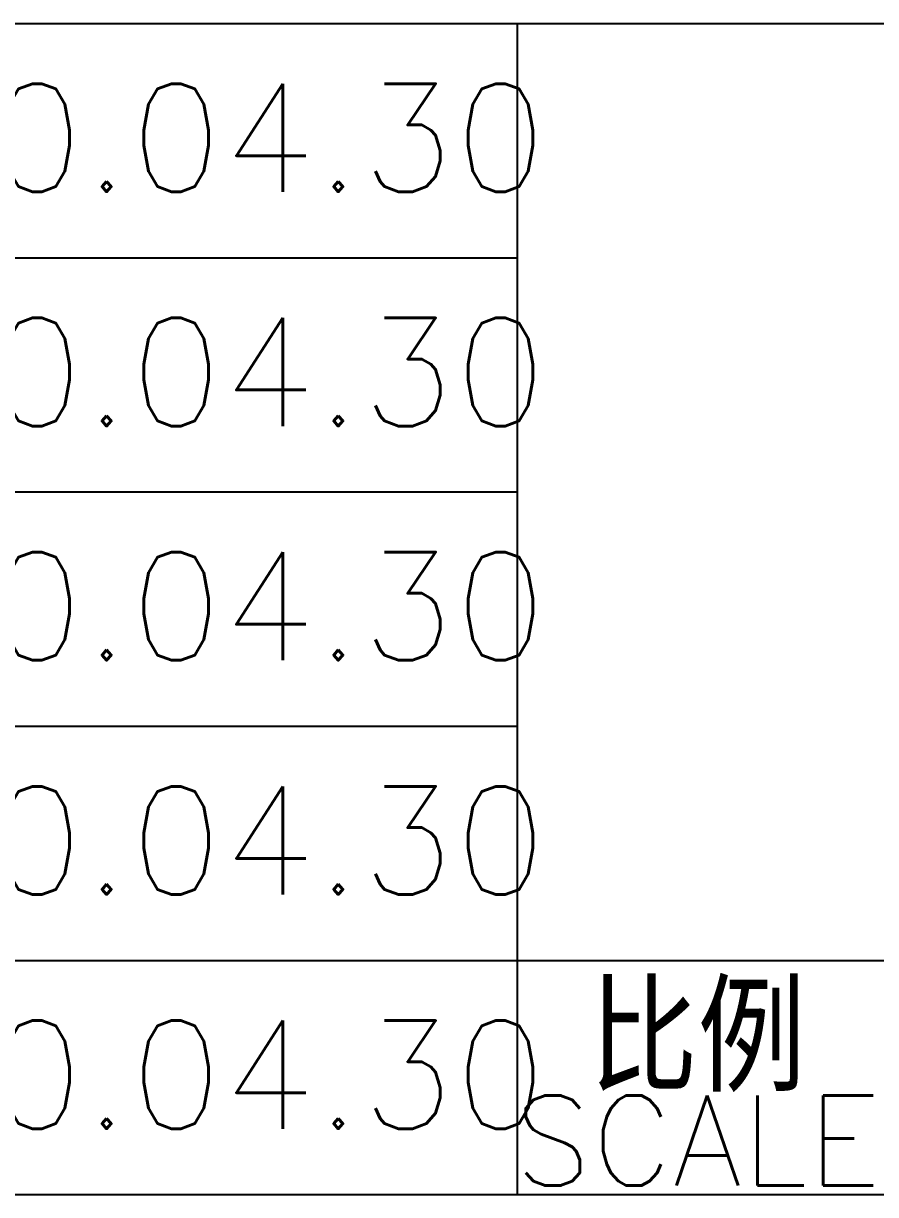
# Model space of a CAD drawing. Extents: x -14715 to 4269, y -24538 to -12228.
# Drawn here: x -12866.03 to -12842.38, y -24517.56 to -24485.06 of the extents above; entities that cross this region are included whole.
import ezdxf
from ezdxf.enums import TextEntityAlignment as Align

# ---------------------------------------------------------------- set-up
doc = ezdxf.new("R2010")
doc.units = 0
doc.header["$LTSCALE"] = 2000
doc.header["$MEASUREMENT"] = 0
doc.layers.get('0').update_dxf_attribs({"linetype": 'CONTINUOUS'})
doc.styles.add('ECEC_TQ', font='txt_l.shx', dxfattribs={"bigfont": 'hztxt_l.shx'})

msp = doc.modelspace()

# ---------------------------------------------------------------- linework, layer by layer
for p, q in [((-12907.322, -24485.063), (-12797.322, -24485.063)), ((-12852.322, -24517.563), (-12852.322, -24485.063)), ((-12907.322, -24491.563), (-12852.322, -24491.563)), ((-12907.322, -24498.063), (-12852.322, -24498.063)), ((-12907.322, -24504.563), (-12852.322, -24504.563)), ((-12907.322, -24511.063), (-12852.322, -24511.063)), ((-12852.322, -24511.063), (-12727.322, -24511.063)), ((-12907.322, -24517.563), (-12727.322, -24517.563))]:
    msp.add_line(p, q)

# ---------------------------------------------------------------- texts
at = {"style": 'ECEC_TQ'}
for s, height, p in [('比例', 3, (-12847.322, -24513.063)), ('SCALE', 2.5, (-12847.322, -24516.063))]:
    msp.add_text(s, height=height, dxfattribs=at).set_placement(p, align=Align.MIDDLE)
for p in [(-12863.078, -24488.235), (-12863.078, -24494.735), (-12863.078, -24501.235), (-12863.078, -24507.735), (-12863.078, -24514.235)]:
    msp.add_attdef('2020.04.30', text=' ', height=3, dxfattribs=at).set_placement(p, align=Align.MIDDLE)

doc.saveas('drawing.dxf')
